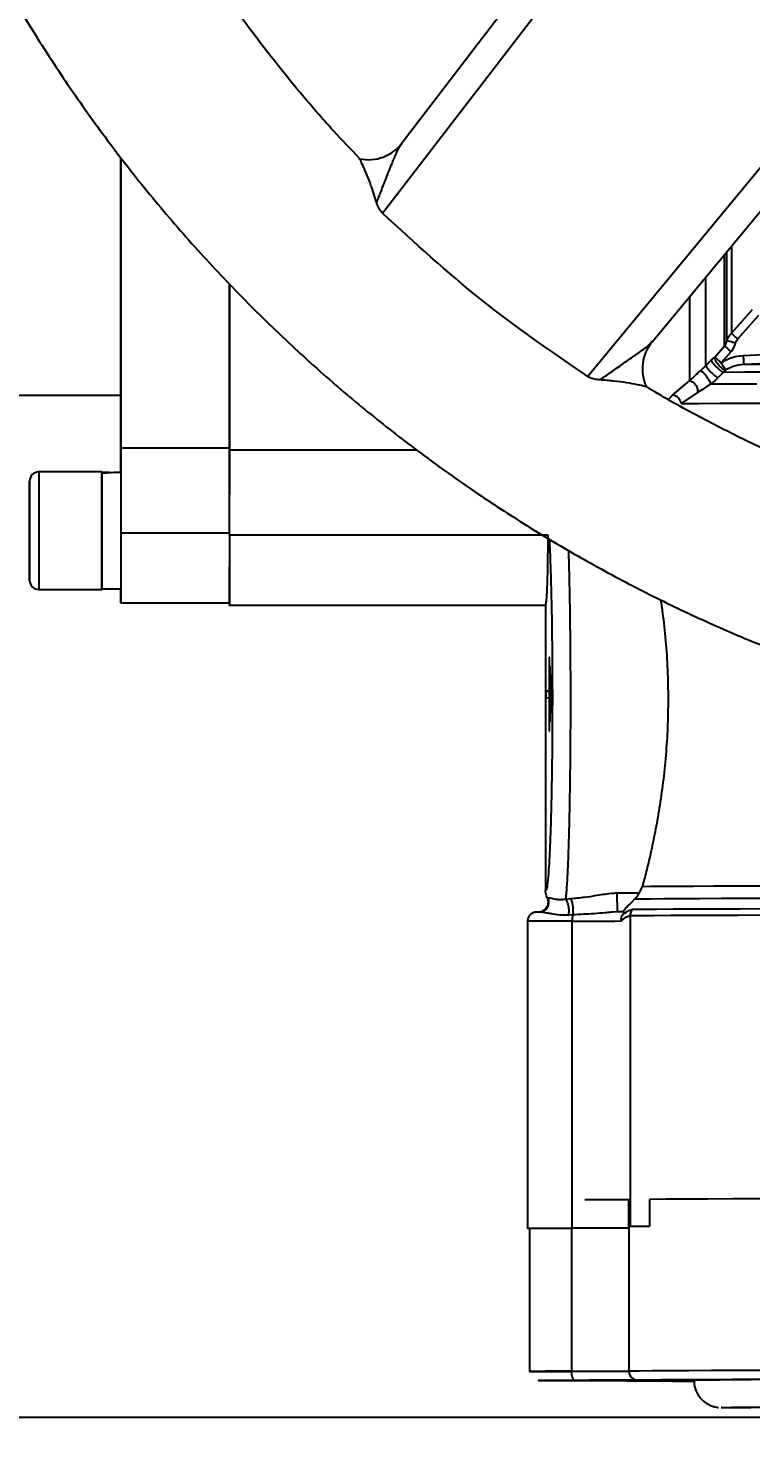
# Model space of a CAD drawing. Header units: millimetres. Extents: x 2278 to 4715, y 679 to 2402.
# Drawn here: x 3196.9 to 3276.8, y 905.6 to 1062.6 of the extents above; entities that cross this region are included whole.
import ezdxf

# ---------------------------------------------------------------- set-up
doc = ezdxf.new("R2010")
doc.units = ezdxf.units.MM
doc.layers.add('AM_5', color=3, linetype='Continuous', lineweight=25)
doc.styles.add('SLDTEXTSTYLE1', font='txt.shx', dxfattribs={"width": 0.7, "bigfont": 'gbcbig.shx'})
doc.dimstyles.new('SLDDIMSTYLE12$0', dxfattribs={"dimtxt": 12, "dimasz": 10, "dimexe": 0, "dimexo": 0.0625, "dimgap": 0.875, "dimtad": 1, "dimdec": 1, "dimlfac": 1.8, "dimrnd": 1e-09, "dimzin": 12, "dimdsep": 46, "dimtxsty": 'SLDTEXTSTYLE1', "dimcen": 0.09, "dimdle": 8.16, "dimclrd": 3, "dimclre": 3, "dimadec": 0, "dimazin": 3, "dimtfac": 1, "dimtdec": 1, "dimtofl": 0, "dimtmove": 0, "dimatfit": 3, "dimfxl": 0, "dimfrac": 2, "dimtolj": 1, "dimlwd": 5, "dimlwe": 5, "dimarcsym": 0})

# ---------------------------------------------------------------- blocks, each defined once
blk = doc.blocks.new('*D74')
at = {"layer": 'AM_5', "color": 3, "lineweight": 5, "transparency": 16777216}
blk.add_line((3341.8, 1150.4), (3153.8, 1150.4), dxfattribs=at)
at = {"layer": 'AM_5', "color": 3, "linetype": 'Continuous', "lineweight": 5, "transparency": 16777216}
for p, q in [((3153.8, 1140.4), (3153.8, 918.79)), ((3296.05, 908.79), (3153.8, 908.79))]:
    blk.add_line(p, q, dxfattribs=at)
at = {"layer": 'AM_5', "color": 3, "transparency": 16777216}
for points in [[(3152.14, 1140.4), (3155.47, 1140.4), (3153.8, 1150.4)], [(3152.14, 918.79), (3155.47, 918.79), (3153.8, 908.79)]]:
    blk.add_solid(points, dxfattribs=at)
at = {"layer": 'Defpoints', "color": 0, "transparency": 16777216}
for p in [(3341.86, 1150.4), (3153.8, 908.79), (3296.11, 908.79)]:
    blk.add_point(p, dxfattribs=at)
at = {"layer": 'AM_5', "color": 0, "transparency": 16777216, "insert": (3146.93, 976.07), "char_height": 12, "attachment_point": 5, "rotation": 90, "style": 'SLDTEXTSTYLE1'}
blk.add_mtext('\\A1;245', dxfattribs=at)
blk = doc.blocks.new('*D75')
at = {"layer": 'AM_5', "color": 3, "lineweight": 5, "transparency": 16777216}
blk.add_line((3295.03, 908.86), (3153.98, 908.86), dxfattribs=at)
at = {"layer": 'AM_5', "color": 3, "linetype": 'Continuous', "lineweight": 5, "transparency": 16777216}
for p, q in [((3153.98, 898.86), (3153.98, 873.71)), ((3277.77, 863.71), (3153.98, 863.71))]:
    blk.add_line(p, q, dxfattribs=at)
at = {"layer": 'AM_5', "color": 3, "transparency": 16777216}
for points in [[(3152.31, 898.86), (3155.65, 898.86), (3153.98, 908.86)], [(3152.31, 873.71), (3155.65, 873.71), (3153.98, 863.71)]]:
    blk.add_solid(points, dxfattribs=at)
at = {"layer": 'Defpoints', "color": 0, "transparency": 16777216}
for p in [(3295.09, 908.86), (3153.98, 863.71), (3277.83, 863.71)]:
    blk.add_point(p, dxfattribs=at)
at = {"layer": 'AM_5', "color": 0, "transparency": 16777216, "insert": (3147.11, 886.29), "char_height": 12, "attachment_point": 5, "rotation": 90, "style": 'SLDTEXTSTYLE1'}
blk.add_mtext('\\A1;45', dxfattribs=at)

msp = doc.modelspace()

# ---------------------------------------------------------------- linework, layer by layer
at = {"color": 7, "linetype": 'Continuous', "lineweight": 25}
for p, q in [((3253.907, 1070.428), (3238.236, 1049.958)), ((3236.059, 1042.147), (3256.813, 1069.195)), ((3280.49, 1050.364), (3258.778, 1024.079)), ((3265.912, 1027.948), (3282.352, 1047.806)), ((3274.662, 1028.862), (3276.994, 1031.494)), ((3275.369, 1028.232), (3277.701, 1030.871)), ((3272.811, 1026.231), (3273.913, 1027.461)), ((3271.831, 1025.279), (3272.423, 1025.871)), ((3272.423, 1025.871), (3272.811, 1026.231)), ((3273.519, 1025.597), (3274.62, 1026.829)), ((3273.534, 1025.573), (3273.519, 1025.597)), ((3275.974, 1026.402), (3282.588, 1026.709)), ((3282.634, 1025.712), (3276.021, 1025.405)), ((3273.767, 1024.53), (3273.176, 1023.939)), ((3274.063, 1024.801), (3273.767, 1024.53)), ((3268.156, 1022.021), (3270.064, 1023.616)), ((3270.902, 1022.305), (3269.092, 1021.091)), ((3066.099, 1022.007), (3207.099, 1022.007)), ((3267.696, 1021.545), (3268.156, 1022.021)), ((3207.099, 1016.162), (3219.099, 1016.162)), ((3219.099, 1015.966), (3239.781, 1015.965)), ((3204.999, 1013.507), (3197.999, 1013.507)), ((3196.999, 1007.007), (3196.999, 1010.007)), ((3196.999, 1010.007), (3196.999, 1010.007)), ((3196.999, 1010.007), (3196.999, 1007.007)), ((3196.999, 1007.007), (3196.999, 1004.007)), ((3196.999, 1004.007), (3196.999, 1007.007)), ((3196.999, 1007.007), (3196.999, 1007.007)), ((3219.099, 1006.727), (3207.099, 1006.727)), ((3254.379, 1006.511), (3219.099, 1006.511)), ((3196.999, 1004.007), (3196.999, 1004.007)), ((3197.999, 1000.507), (3204.999, 1000.507)), ((3204.999, 1000.567), (3207.099, 1000.567)), ((3207.099, 999.007), (3219.099, 999.007)), ((3219.099, 998.775), (3254.1, 998.775)), ((3254.099, 998.775), (3254.099, 967.161)), ((3254.521, 992.995), (3254.493, 992.993)), ((3254.493, 992.993), (3254.493, 989.259)), ((3254.493, 992.993), (3254.521, 992.993)), ((3254.521, 984.829), (3254.521, 992.995)), ((3254.613, 992.023), (3254.585, 992.021)), ((3254.585, 992.021), (3254.585, 985.81)), ((3254.585, 992.021), (3254.613, 992.021)), ((3254.613, 985.812), (3254.613, 992.023)), ((3254.693, 991.071), (3254.667, 991.069)), ((3254.667, 991.069), (3254.667, 986.772)), ((3254.667, 991.069), (3254.693, 991.069)), ((3254.693, 986.774), (3254.693, 991.071)), ((3254.493, 989.259), (3254.122, 989.237)), ((3254.122, 989.237), (3254.122, 988.501)), ((3254.122, 989.237), (3254.521, 989.237)), ((3254.493, 989.259), (3254.521, 989.259)), ((3254.122, 988.501), (3254.493, 988.524)), ((3254.493, 988.524), (3254.493, 984.827)), ((3254.493, 988.524), (3254.521, 988.524)), ((3254.667, 986.772), (3254.693, 986.774)), ((3254.493, 984.827), (3254.521, 984.829)), ((3254.585, 985.81), (3254.613, 985.812)), ((3264.481, 966.911), (3264.808, 967.626)), ((3254.279, 966.331), (3254.359, 966.354)), ((3256.326, 966.23), (3256.854, 966.279)), ((3262.02, 966.911), (3264.481, 966.911)), ((3263.952, 966.207), (3263.631, 965.892)), ((3253.625, 964.809), (3253.513, 964.784)), ((3257.127, 964.476), (3256.66, 964.451)), ((3262.02, 964.795), (3261.49, 964.768)), ((3262.02, 964.868), (3262.02, 964.795)), ((3262.771, 964.797), (3262.02, 964.795)), ((3263.446, 964.392), (3263.446, 929.965)), ((3252.099, 963.775), (3252.099, 929.775)), ((3257.034, 929.79), (3257.034, 963.79)), ((3263.256, 932.963), (3263.256, 929.963)), ((3263.256, 932.963), (3263.379, 932.963)), ((3265.612, 932.983), (3265.612, 929.983)), ((3252.322, 929.775), (3252.322, 913.933)), ((3256.99, 913.947), (3256.99, 929.79)), ((3263.312, 929.963), (3263.312, 913.963)), ((3273.522, 909.933), (3273.576, 909.935))]:
    msp.add_line(p, q, dxfattribs=at)
at = {"color": 7, "linetype": 'Continuous', "lineweight": 25, "flags": 128}
for points in [[(3207.099, 1048.291), (3207.099, 1047.274), (3207.099, 1043.075), (3207.099, 1039.102), (3207.099, 1035.374), (3207.099, 1031.908), (3207.099, 1028.72), (3207.099, 1025.826), (3207.099, 1023.237), (3207.099, 1020.967), (3207.099, 1019.025), (3207.099, 1017.421), (3207.099, 1016.162)], [(3207.099, 1022.007), (3207.099, 1022.185), (3207.099, 1022.719), (3207.099, 1023.607), (3207.099, 1024.842), (3207.099, 1026.42), (3207.099, 1028.333), (3207.099, 1030.569), (3207.099, 1033.119), (3207.099, 1035.969), (3207.099, 1039.104), (3207.099, 1042.509), (3207.099, 1046.167), (3207.099, 1048.212)], [(3274.662, 1038.405), (3274.662, 1037.48), (3274.662, 1034.296), (3274.662, 1031.418), (3274.662, 1028.862)], [(3273.913, 1027.461), (3273.913, 1029.936), (3273.913, 1032.719), (3273.913, 1035.797), (3273.913, 1037.522)], [(3274.162, 1028.024), (3274.162, 1030.482), (3274.162, 1033.239), (3274.162, 1036.283), (3274.162, 1037.81)], [(3271.831, 1025.279), (3271.831, 1027.766), (3271.831, 1030.569), (3271.831, 1033.674), (3271.831, 1034.993)], [(3270.064, 1023.616), (3270.064, 1025.921), (3270.064, 1028.536), (3270.064, 1031.447), (3270.064, 1032.853)], [(3275.974, 1026.402), (3275.983, 1026.21), (3275.992, 1026.025), (3276, 1025.855), (3276.007, 1025.704), (3276.012, 1025.58), (3276.017, 1025.487), (3276.02, 1025.428), (3276.021, 1025.405)], [(3278.506, 1025.415), (3276.021, 1025.405)], [(3278.855, 1024.55), (3276.158, 1024.54), (3273.767, 1024.53)], [(3277.472, 1023.243), (3274.757, 1023.234), (3272.354, 1023.224)], [(3207.099, 1016.162), (3207.099, 1017.421), (3207.099, 1019.025), (3207.099, 1020.967), (3207.099, 1022.007)], [(3269.092, 1021.091), (3271.096, 1021.101), (3273.419, 1021.111), (3276.05, 1021.121), (3278.978, 1021.13)], [(3207.099, 1016.162), (3207.099, 1015.688), (3207.099, 1014.957), (3207.099, 1013.99), (3207.099, 1012.814), (3207.099, 1011.46), (3207.099, 1009.966), (3207.099, 1008.374), (3207.099, 1006.727)], [(3207.099, 1013.332), (3207.099, 1013.99), (3207.099, 1014.957), (3207.099, 1015.688), (3207.099, 1016.162)], [(3197.999, 1013.507), (3197.999, 1013.496), (3197.999, 1013.234), (3197.999, 1012.636), (3197.999, 1011.735), (3197.999, 1010.579), (3197.999, 1009.23), (3197.999, 1007.762), (3197.999, 1006.252), (3197.999, 1004.784), (3197.999, 1003.435), (3197.999, 1002.279), (3197.999, 1001.378), (3197.999, 1000.78), (3197.999, 1000.518), (3197.999, 1000.507)], [(3204.999, 1013.507), (3204.999, 1013.496), (3204.999, 1013.234), (3204.999, 1012.636), (3204.999, 1011.735), (3204.999, 1010.579), (3204.999, 1009.23), (3204.999, 1007.762), (3204.999, 1006.252), (3204.999, 1004.784), (3204.999, 1003.435), (3204.999, 1002.279), (3204.999, 1001.378), (3204.999, 1000.78), (3204.999, 1000.518), (3204.999, 1000.507)], [(3204.999, 1000.567), (3204.999, 1000.63), (3204.999, 1001.012), (3204.999, 1001.723), (3204.999, 1002.722), (3204.999, 1003.956), (3204.999, 1005.356), (3204.999, 1006.847), (3204.999, 1008.346), (3204.999, 1009.773), (3204.999, 1011.048), (3204.999, 1012.102), (3204.999, 1012.877), (3204.999, 1013.332)], [(3207.099, 1006.727), (3207.099, 1004.993), (3207.099, 1003.356), (3207.099, 1001.895), (3207.099, 1000.678), (3207.099, 999.765), (3207.099, 999.199), (3207.099, 999.007), (3207.099, 999.199), (3207.099, 999.765), (3207.099, 1000.567)], [(3264.808, 967.626), (3265.7, 967.637), (3266.944, 967.648), (3268.534, 967.659), (3270.465, 967.669), (3272.726, 967.679), (3275.307, 967.689), (3278.197, 967.699), (3281.382, 967.708), (3284.847, 967.716), (3288.576, 967.724), (3292.553, 967.732), (3296.758, 967.739), (3301.172, 967.745), (3305.776, 967.751), (3310.547, 967.756), (3315.464, 967.76), (3320.504, 967.763), (3325.643, 967.766)], [(3262.02, 965.892), (3262.02, 966.054), (3262.02, 966.213), (3262.02, 966.364), (3262.02, 966.505), (3262.02, 966.633), (3262.02, 966.745), (3262.02, 966.839), (3262.02, 966.911)], [(3279.391, 966.29), (3276.333, 966.281), (3273.576, 966.271), (3271.132, 966.261), (3269.013, 966.251), (3267.228, 966.24), (3265.785, 966.229), (3264.692, 966.218), (3263.952, 966.207)], [(3263.446, 964.392), (3264.598, 964.403), (3266.096, 964.414), (3267.934, 964.425), (3270.104, 964.435), (3272.594, 964.445), (3275.396, 964.455), (3278.495, 964.464), (3281.878, 964.473), (3285.531, 964.481), (3289.436, 964.489), (3293.576, 964.496), (3297.933, 964.503), (3302.488, 964.509), (3307.219, 964.514), (3312.107, 964.519), (3317.128, 964.523), (3322.26, 964.526), (3327.482, 964.529)], [(3263.734, 965.099), (3264.882, 965.11), (3266.375, 965.121), (3268.206, 965.131), (3270.367, 965.142), (3272.849, 965.152), (3275.64, 965.162), (3278.728, 965.171), (3282.099, 965.18), (3285.738, 965.188), (3289.629, 965.196), (3293.754, 965.203), (3298.095, 965.21), (3302.633, 965.216), (3307.347, 965.221), (3312.216, 965.226), (3317.219, 965.229), (3322.333, 965.233), (3327.535, 965.235)], [(3327.709, 933.101), (3322.384, 933.098), (3317.149, 933.095), (3312.03, 933.091), (3307.05, 933.086), (3302.233, 933.081), (3297.6, 933.075), (3293.173, 933.068), (3288.973, 933.061), (3285.019, 933.053), (3281.33, 933.044), (3277.922, 933.035), (3274.812, 933.025), (3272.014, 933.015), (3269.54, 933.005), (3267.403, 932.994), (3265.612, 932.983)], [(3257.342, 912.945), (3257.273, 912.965), (3257.207, 913.022), (3257.146, 913.115), (3257.093, 913.239), (3257.049, 913.391), (3257.017, 913.564), (3256.997, 913.752), (3256.99, 913.947)], [(3327.709, 914.101), (3322.45, 914.098), (3317.279, 914.095), (3312.221, 914.091), (3307.297, 914.087), (3302.53, 914.081), (3297.942, 914.075), (3293.553, 914.069), (3289.384, 914.061), (3285.453, 914.054), (3281.778, 914.045), (3278.376, 914.036), (3275.261, 914.027), (3272.449, 914.017), (3269.951, 914.007), (3267.78, 913.996), (3265.944, 913.985), (3264.453, 913.974), (3263.312, 913.963)], [(3264.722, 912.933), (3264.545, 912.93), (3264.025, 912.927), (3263.199, 912.925), (3262.122, 912.923), (3260.868, 912.922), (3259.522, 912.921), (3258.176, 912.922), (3256.922, 912.923), (3255.845, 912.925), (3255.018, 912.927), (3254.499, 912.93), (3254.322, 912.933), (3254.499, 912.935), (3255.018, 912.938), (3255.845, 912.94), (3256.922, 912.942), (3258.176, 912.943), (3259.522, 912.944), (3260.868, 912.943), (3262.122, 912.942), (3263.199, 912.94), (3264.025, 912.938), (3264.545, 912.935), (3264.722, 912.933)], [(3257.342, 912.92), (3257.273, 912.939), (3257.267, 912.943)], [(3264.296, 912.902), (3264.104, 912.922), (3264.035, 912.938)], [(3276.841, 912.995), (3274.93, 912.985), (3273.354, 912.975), (3272.119, 912.965), (3271.233, 912.954), (3270.7, 912.943), (3270.522, 912.933), (3270.522, 912.933)]]:
    msp.add_lwpolyline(points, dxfattribs=at)
at = {"color": 7, "linetype": 'Continuous', "lineweight": 25}
for centre, radius, start, end in [((3234.495, 1052.75), 4.669, 257.62568, 323.26961), ((3269.474, 1024.931), 4.668, 139.73951, 205.37948), ((3268.002, 1020.93), 1.102, 8.36733, 81.9514), ((3197.999, 1012.507), 1, 90, 180), ((3197.999, 1001.507), 1, 180, 270), ((3253.368, 965.878), 1.1, 270.09999, 25.63662), ((3259.348, 963.824), 2.314, 163.65187, 180.85663), ((3255.952, 510.007), 453.784, 89.86336, 90.48649), ((3256.214, 2862.151), 1898.362, 270.024744, 270.187646), ((3258.543, 1719.833), 786.885, 269.993192, 270.343129), ((3262.918, 963.7), 33.739, 270.57375, 270.66978), ((3268.804, 432.349), 497.644, 90.36744, 90.63226), ((3255.984, 483.518), 430.43, 89.86614, 90.48756), ((3256.208, 1416.663), 502.745, 269.55713, 270.08916), ((3257.482, 1956.285), 1042.338, 269.972937, 270.320473), ((3264.305, 913.955), 0.992, 179.54189, 269.50442)]:
    msp.add_arc(centre, radius, start, end, dxfattribs=at)
for centre, start_param, end_param in [((3204.999, 1007.007), 1.4765232, 1.5707963), ((3207.099, 1007.007), 1.5707963, 1.760193)]:
    msp.add_ellipse(centre, major_axis=(11.154, 0), ratio=0.5773521, start_param=start_param, end_param=end_param, dxfattribs=at)
for points, knots in [([(3341.666, 981.809), (3344.227, 981.834), (3347.807, 981.869), (3353.076, 982.148), (3357.541, 982.483), (3362.857, 983.049), (3368.426, 983.822), (3374.239, 984.832), (3380.211, 986.088), (3386.287, 987.599), (3392.424, 989.369), (3398.59, 991.404), (3404.753, 993.703), (3410.89, 996.268), (3416.978, 999.099), (3422.998, 1002.192), (3428.931, 1005.547), (3434.76, 1009.159), (3440.469, 1013.025), (3446.045, 1017.139), (3451.472, 1021.496), (3456.738, 1026.09), (3461.829, 1030.915), (3466.734, 1035.963), (3471.441, 1041.226), (3475.939, 1046.695), (3480.217, 1052.364), (3484.266, 1058.221), (3488.075, 1064.258), (3491.637, 1070.463), (3494.942, 1076.828), (3497.983, 1083.341), (3500.752, 1089.99), (3503.243, 1096.764), (3505.448, 1103.652), (3507.363, 1110.641), (3508.981, 1117.718), (3510.299, 1124.872), (3511.312, 1132.089), (3512.016, 1139.356), (3512.409, 1146.66), (3512.488, 1153.988), (3512.251, 1161.326), (3511.697, 1168.661), (3510.825, 1175.979), (3509.634, 1183.266), (3508.126, 1190.508), (3506.301, 1197.693), (3504.161, 1204.806), (3501.707, 1211.833), (3498.942, 1218.762), (3495.869, 1225.578), (3492.492, 1232.269), (3488.815, 1238.821), (3484.841, 1245.221), (3480.576, 1251.456), (3476.025, 1257.514), (3471.193, 1263.382), (3466.086, 1269.049), (3460.709, 1274.501), (3455.263, 1279.549), (3449.789, 1284.201), (3444.331, 1288.471), (3438.706, 1292.513), (3432.925, 1296.321), (3426.997, 1299.89), (3420.935, 1303.212), (3414.749, 1306.282), (3408.452, 1309.095), (3402.059, 1311.647), (3395.583, 1313.933), (3389.046, 1315.95), (3382.471, 1317.692), (3375.898, 1319.157), (3369.404, 1320.339), (3363.115, 1321.236), (3357.591, 1321.819), (3352.708, 1322.187), (3347.884, 1322.426), (3341.91, 1322.543), (3336.393, 1322.433), (3331.124, 1322.161), (3326.659, 1321.824), (3321.343, 1321.259), (3315.774, 1320.485), (3309.961, 1319.476), (3303.989, 1318.219), (3297.913, 1316.709), (3291.775, 1314.938), (3285.61, 1312.904), (3279.447, 1310.604), (3273.31, 1308.039), (3267.222, 1305.209), (3261.202, 1302.115), (3255.269, 1298.76), (3249.44, 1295.148), (3243.731, 1291.283), (3238.155, 1287.169), (3232.728, 1282.811), (3227.462, 1278.217), (3222.371, 1273.393), (3217.466, 1268.345), (3212.759, 1263.082), (3208.261, 1257.612), (3203.983, 1251.944), (3199.934, 1246.087), (3196.125, 1240.05), (3192.563, 1233.844), (3189.258, 1227.479), (3186.215, 1220.967), (3183.453, 1214.316), (3181.116, 1208.034), (3179.838, 1203.929), (3179.275, 1202.12)], [0, 0, 0, 0, 0.01020738, 0.01427401, 0.02103699, 0.02805607, 0.03558666, 0.0434511, 0.05157826, 0.05991132, 0.06840986, 0.07704394, 0.08579098, 0.09463359, 0.10355821, 0.11255405, 0.12161242, 0.13072624, 0.1398897, 0.14909794, 0.15834689, 0.16763314, 0.17695375, 0.18630622, 0.19568842, 0.20509849, 0.21453484, 0.22399606, 0.23348097, 0.24298851, 0.25251779, 0.26206801, 0.27163852, 0.28122873, 0.29083816, 0.30046642, 0.31011319, 0.31977821, 0.32946132, 0.33916239, 0.34888138, 0.35861831, 0.36837328, 0.37814642, 0.38793798, 0.39774825, 0.40757761, 0.41742653, 0.42729557, 0.4371854, 0.4470968, 0.45703069, 0.46698816, 0.47697044, 0.48697902, 0.49701559, 0.50708218, 0.51718117, 0.52731537, 0.53748817, 0.54770366, 0.5569145, 0.56612256, 0.57532659, 0.5845258, 0.59371913, 0.60290519, 0.61208206, 0.62124705, 0.63039624, 0.63952364, 0.64861966, 0.65766788, 0.66663751, 0.67546331, 0.68397889, 0.69196332, 0.69760555, 0.70350123, 0.71121989, 0.72142727, 0.72549391, 0.73225688, 0.73927596, 0.74680655, 0.754671, 0.76279816, 0.77113122, 0.77962976, 0.78826384, 0.79701087, 0.80585349, 0.81477811, 0.82377394, 0.83283231, 0.84194614, 0.85110959, 0.86031783, 0.86956679, 0.87885303, 0.88817364, 0.89752611, 0.90690831, 0.91631839, 0.92575473, 0.93521596, 0.94470086, 0.95420841, 0.96373768, 0.97328791, 0.98285841, 0.99244862, 1, 1, 1, 1]), ([(3233.515, 1048.217), (3232.555, 1049.217), (3230.065, 1051.81), (3226.284, 1056.223), (3222.152, 1061.426), (3218.252, 1066.831), (3214.582, 1072.418), (3211.156, 1078.179), (3207.981, 1084.102), (3205.068, 1090.178), (3202.423, 1096.392), (3200.055, 1102.735), (3197.97, 1109.192), (3196.175, 1115.751), (3194.676, 1122.399), (3193.477, 1129.123), (3192.582, 1135.909), (3191.997, 1142.743), (3191.724, 1149.611), (3191.765, 1156.498), (3192.122, 1163.391), (3192.797, 1170.275), (3193.79, 1177.135), (3195.102, 1183.957), (3196.731, 1190.726), (3198.677, 1197.428), (3200.936, 1204.047), (3203.508, 1210.571), (3206.389, 1216.984), (3209.576, 1223.271), (3213.064, 1229.42), (3216.848, 1235.416), (3220.925, 1241.245), (3225.288, 1246.894), (3229.932, 1252.349), (3234.851, 1257.599), (3239.86, 1262.455), (3244.915, 1266.927), (3249.973, 1271.025), (3255.2, 1274.901), (3260.594, 1278.532), (3265.07, 1281.33), (3267.794, 1282.826), (3268.621, 1283.28)], [0, 0, 0, 0, 0.0151775, 0.0393292, 0.0635604, 0.0878663, 0.1122429, 0.1366868, 0.161195, 0.1857649, 0.2103945, 0.2350819, 0.2598255, 0.2846241, 0.3094766, 0.3343824, 0.3593409, 0.3843518, 0.409415, 0.4345306, 0.4596989, 0.4849206, 0.5101965, 0.5355275, 0.5609152, 0.5863611, 0.6118672, 0.6374358, 0.6630699, 0.6887726, 0.714548, 0.7404006, 0.7663359, 0.7923603, 0.8184816, 0.8447092, 0.8710544, 0.8948026, 0.918543, 0.942272, 0.9659875, 0.9896862, 1, 1, 1, 1]), ([(3171.796, 1153.301), (3171.78, 1152.309), (3171.725, 1148.87), (3171.961, 1142.981), (3172.5, 1135.647), (3173.376, 1128.329), (3174.565, 1121.042), (3176.074, 1113.799), (3177.899, 1106.615), (3180.039, 1099.502), (3182.493, 1092.474), (3185.258, 1085.546), (3188.33, 1078.729), (3191.708, 1072.039), (3195.385, 1065.487), (3199.359, 1059.087), (3203.624, 1052.851), (3208.175, 1046.793), (3213.007, 1040.925), (3218.114, 1035.259), (3223.491, 1029.806), (3228.937, 1024.759), (3234.411, 1020.106), (3239.869, 1015.837), (3245.494, 1011.795), (3251.275, 1007.986), (3257.203, 1004.418), (3263.265, 1001.096), (3269.451, 998.026), (3275.748, 995.212), (3282.141, 992.66), (3288.617, 990.374), (3295.154, 988.358), (3301.729, 986.615), (3308.302, 985.151), (3314.796, 983.969), (3321.085, 983.072), (3326.609, 982.488), (3331.492, 982.122), (3336.316, 981.875), (3339.73, 981.833), (3341.666, 981.809)], [0, 0, 0, 0, 0.01109766, 0.03845632, 0.06586598, 0.09332727, 0.12084104, 0.14840835, 0.17603052, 0.20370911, 0.23144601, 0.25924341, 0.28710389, 0.31503048, 0.34302669, 0.37109662, 0.39924508, 0.42747773, 0.45580122, 0.48422349, 0.51275401, 0.54140426, 0.56723687, 0.59306169, 0.61887522, 0.6446752, 0.67045871, 0.69622182, 0.72195917, 0.74766321, 0.77332291, 0.7989215, 0.8244321, 0.84980864, 0.87496476, 0.89971751, 0.9236002, 0.94599323, 0.96181736, 0.97835234, 1, 1, 1, 1]), ([(3235.405, 1043.315), (3235.567, 1043.733), (3235.917, 1044.642), (3236.492, 1046.112), (3236.973, 1047.35), (3237.35, 1048.259), (3237.578, 1048.777), (3237.806, 1049.253), (3238.026, 1049.672), (3238.172, 1049.871), (3238.236, 1049.958)], [0, 0, 0, 0, 0.1611026, 0.3502106, 0.5867982, 0.6800351, 0.7629564, 0.8357924, 0.9281737, 1, 1, 1, 1]), ([(3235.405, 1043.315), (3235.197, 1043.969), (3234.723, 1045.454), (3234.077, 1047.036), (3233.641, 1047.93), (3233.504, 1048.172), (3233.492, 1048.193), (3233.494, 1048.19), (3233.494, 1048.19)], [0, 0, 0, 0, 0.2971018, 0.6738454, 0.8402733, 0.9608545, 0.994792, 1, 1, 1, 1]), ([(3236.059, 1042.147), (3235.95, 1042.271), (3235.686, 1042.572), (3235.511, 1042.989), (3235.427, 1043.248), (3235.405, 1043.315)], [0, 0, 0, 0, 0.3408092, 0.8280986, 1, 1, 1, 1]), ([(3258.778, 1024.079), (3254.776, 1026.82), (3246.773, 1032.302), (3239.63, 1038.865), (3236.059, 1042.147)], [0, 0, 0, 0, 0.50000046, 1, 1, 1, 1]), ([(3219.099, 1015.897), (3219.099, 1016.471), (3219.099, 1017.621), (3219.099, 1020.223), (3219.099, 1023.432), (3219.099, 1027.317), (3219.099, 1030.959), (3219.099, 1033.498), (3219.099, 1034.342)], [0, 0, 0, 0, 0.1818994, 0.3637987, 0.5456981, 0.7275974, 0.9094968, 1, 1, 1, 1]), ([(3219.099, 1019.556), (3219.099, 1019.553), (3219.099, 1019.347), (3219.099, 1020.073), (3219.099, 1021.819), (3219.099, 1024.932), (3219.099, 1029.012), (3219.099, 1032.591), (3219.099, 1034.341)], [0, 0, 0, 0, 0.0032792, 0.2043382, 0.4053973, 0.6064563, 0.8075153, 1, 1, 1, 1]), ([(3219.099, 1034.341), (3219.099, 1033.571), (3219.099, 1031.099), (3219.099, 1027.507), (3219.099, 1023.592), (3219.099, 1020.355), (3219.099, 1017.722), (3219.099, 1016.552), (3219.099, 1015.966)], [0, 0, 0, 0, 0.0830225, 0.266418, 0.4498135, 0.633209, 0.8166045, 1, 1, 1, 1]), ([(3274.162, 1028.024), (3274.225, 1028.192), (3274.341, 1028.5), (3274.561, 1028.748), (3274.662, 1028.862)], [0, 0, 0, 0, 0.5425488, 1, 1, 1, 1]), ([(3275.369, 1028.232), (3275.295, 1028.298), (3275.143, 1028.433), (3274.933, 1028.62), (3274.758, 1028.776), (3274.693, 1028.833), (3274.662, 1028.862)], [0, 0, 0, 0, 0.238008, 0.4918756, 0.7501051, 1, 1, 1, 1]), ([(3260.093, 1023.703), (3260.491, 1023.97), (3261.361, 1024.556), (3262.636, 1025.484), (3264.003, 1026.43), (3265.228, 1027.27), (3265.712, 1027.75), (3265.912, 1027.948)], [0, 0, 0, 0, 0.1731069, 0.3790677, 0.5833991, 0.8278545, 1, 1, 1, 1]), ([(3273.913, 1027.461), (3273.964, 1027.541), (3274.078, 1027.716), (3274.133, 1027.915), (3274.162, 1028.024)], [0, 0, 0, 0, 0.4552726, 1, 1, 1, 1]), ([(3273.913, 1027.461), (3273.942, 1027.434), (3274.003, 1027.379), (3274.173, 1027.228), (3274.385, 1027.038), (3274.542, 1026.898), (3274.62, 1026.829)], [0, 0, 0, 0, 0.2380919, 0.4920716, 0.750311, 1, 1, 1, 1]), ([(3275.119, 1027.764), (3275.007, 1027.794), (3274.776, 1027.857), (3274.47, 1027.94), (3274.242, 1028.002), (3274.188, 1028.017), (3274.162, 1028.024)], [0, 0, 0, 0, 0.2417518, 0.499999, 0.7582468, 1, 1, 1, 1]), ([(3274.62, 1026.829), (3274.725, 1026.963), (3274.946, 1027.245), (3275.06, 1027.585), (3275.119, 1027.764)], [0, 0, 0, 0, 0.4756659, 1, 1, 1, 1]), ([(3275.119, 1027.764), (3275.147, 1027.85), (3275.203, 1028.021), (3275.314, 1028.163), (3275.369, 1028.232)], [0, 0, 0, 0, 0.5061903, 1, 1, 1, 1]), ([(3271.243, 1024.723), (3271.347, 1024.815), (3271.543, 1024.988), (3271.739, 1025.186), (3271.831, 1025.279)], [0, 0, 0, 0, 0.5295864, 1, 1, 1, 1]), ([(3271.831, 1025.279), (3271.852, 1025.236), (3271.892, 1025.15), (3272.039, 1024.952), (3272.224, 1024.738), (3272.427, 1024.526), (3272.639, 1024.324), (3272.852, 1024.141), (3273.049, 1023.996), (3273.134, 1023.958), (3273.176, 1023.939)], [0, 0, 0, 0, 0.13092068, 0.26204689, 0.38670586, 0.50000002, 0.61329416, 0.73795311, 0.86907932, 1, 1, 1, 1]), ([(3272.423, 1025.871), (3272.443, 1025.827), (3272.484, 1025.741), (3272.631, 1025.542), (3272.815, 1025.329), (3273.017, 1025.117), (3273.229, 1024.915), (3273.443, 1024.733), (3273.64, 1024.588), (3273.725, 1024.55), (3273.767, 1024.53)], [0, 0, 0, 0, 0.131037, 0.2621403, 0.3866575, 0.4997396, 0.6131643, 0.7379157, 0.8690833, 1, 1, 1, 1]), ([(3272.811, 1026.231), (3272.813, 1026.174), (3272.817, 1026.06), (3272.911, 1025.828), (3273.057, 1025.576), (3273.189, 1025.414), (3273.256, 1025.333)], [0, 0, 0, 0, 0.25, 0.5, 0.75, 1, 1, 1, 1]), ([(3272.811, 1026.231), (3272.842, 1026.204), (3272.904, 1026.148), (3273.076, 1025.993), (3273.287, 1025.804), (3273.443, 1025.665), (3273.519, 1025.597)], [0, 0, 0, 0, 0.24378911, 0.49999481, 0.7562033, 1, 1, 1, 1]), ([(3273.256, 1025.332), (3273.327, 1025.256), (3273.47, 1025.104), (3273.695, 1024.932), (3273.904, 1024.818), (3274.01, 1024.807), (3274.063, 1024.801)], [0, 0, 0, 0, 0.25, 0.5, 0.75, 1, 1, 1, 1]), ([(3273.519, 1025.597), (3273.886, 1025.809), (3274.647, 1026.25), (3275.521, 1026.35), (3275.974, 1026.402)], [0, 0, 0, 0, 0.4826701, 1, 1, 1, 1]), ([(3274.063, 1024.801), (3274.043, 1024.829), (3274.002, 1024.889), (3273.878, 1025.07), (3273.717, 1025.305), (3273.595, 1025.485), (3273.534, 1025.573)], [0, 0, 0, 0, 0.2352392, 0.4885379, 0.7480169, 1, 1, 1, 1]), ([(3276.021, 1025.405), (3275.673, 1025.369), (3274.981, 1025.297), (3274.368, 1024.966), (3274.063, 1024.801)], [0, 0, 0, 0, 0.5026251, 1, 1, 1, 1]), ([(3260.093, 1023.703), (3259.896, 1023.722), (3259.544, 1023.756), (3259.081, 1023.9), (3258.852, 1024.036), (3258.778, 1024.079)], [0, 0, 0, 0, 0.4614557, 0.826888, 1, 1, 1, 1]), ([(3270.064, 1023.616), (3270.228, 1023.775), (3270.482, 1024.02), (3270.883, 1024.402), (3271.134, 1024.626), (3271.243, 1024.723)], [0, 0, 0, 0, 0.50740932, 0.78580851, 1, 1, 1, 1]), ([(3271.243, 1024.723), (3271.293, 1024.696), (3271.393, 1024.644), (3271.586, 1024.475), (3271.778, 1024.269), (3271.956, 1024.046), (3272.113, 1023.816), (3272.244, 1023.586), (3272.338, 1023.37), (3272.349, 1023.273), (3272.354, 1023.224)], [0, 0, 0, 0, 0.1310483, 0.2625369, 0.3881864, 0.5032326, 0.6148558, 0.7377661, 0.8681392, 1, 1, 1, 1]), ([(3273.176, 1023.939), (3273.048, 1023.815), (3272.784, 1023.561), (3272.5, 1023.338), (3272.354, 1023.224)], [0, 0, 0, 0, 0.4845227, 1, 1, 1, 1]), ([(3265.256, 1022.93), (3265.257, 1022.93), (3265.266, 1022.927), (3265.064, 1022.992), (3264.286, 1023.18), (3263.073, 1023.394), (3261.653, 1023.578), (3260.611, 1023.661), (3260.093, 1023.703)], [0, 0, 0, 0, 0.0052274, 0.1258242, 0.3272801, 0.5489619, 0.7757262, 1, 1, 1, 1]), ([(3341.717, 1001.809), (3339.317, 1001.847), (3335.958, 1001.899), (3331.016, 1002.203), (3326.826, 1002.56), (3321.839, 1003.151), (3316.618, 1003.951), (3311.172, 1004.988), (3305.584, 1006.272), (3299.905, 1007.81), (3294.177, 1009.608), (3288.433, 1011.668), (3282.703, 1013.994), (3277.008, 1016.576), (3271.387, 1019.445), (3267.465, 1021.577), (3265.462, 1022.819), (3265.262, 1022.943)], [0, 0, 0, 0, 0.089708, 0.1255093, 0.1850415, 0.2468399, 0.3131505, 0.3824082, 0.4539863, 0.5273844, 0.6022463, 0.6783085, 0.7553722, 0.8332846, 0.9119262, 0.9912022, 1, 1, 1, 1]), ([(3270.064, 1023.616), (3270.131, 1023.595), (3270.267, 1023.551), (3270.459, 1023.425), (3270.626, 1023.265), (3270.756, 1023.083), (3270.849, 1022.894), (3270.906, 1022.7), (3270.931, 1022.499), (3270.912, 1022.371), (3270.902, 1022.305)], [0, 0, 0, 0, 0.1325008, 0.2662233, 0.397443, 0.5228319, 0.639905, 0.7518665, 0.872167, 1, 1, 1, 1]), ([(3272.354, 1023.224), (3272.121, 1023.067), (3271.551, 1022.682), (3271.143, 1022.445), (3270.902, 1022.305)], [0, 0, 0, 0, 0.4080088, 1, 1, 1, 1]), ([(3219.099, 1015.897), (3219.099, 1015.562), (3219.099, 1014.892), (3219.099, 1013.054), (3219.099, 1011.541), (3219.099, 1011.007)], [0, 0, 0, 0, 0.3927328, 0.7854656, 1, 1, 1, 1]), ([(3196.999, 1007.007), (3196.999, 1007.699), (3196.999, 1008.763), (3196.999, 1010.044), (3196.999, 1010.924), (3196.999, 1011.638), (3196.999, 1012.303), (3196.999, 1012.64), (3196.999, 1012.303), (3196.999, 1011.638), (3196.999, 1010.924), (3196.999, 1010.044), (3196.999, 1008.763), (3196.999, 1007.699), (3196.999, 1007.007)], [0, 0, 0, 0, 0.1197284, 0.1841803, 0.25, 0.3158197, 0.3802716, 0.5, 0.6197284, 0.6841803, 0.75, 0.8158197, 0.8802716, 1, 1, 1, 1]), ([(3196.999, 1007.007), (3196.999, 1006.315), (3196.999, 1005.251), (3196.999, 1003.97), (3196.999, 1003.09), (3196.999, 1002.376), (3196.999, 1001.711), (3196.999, 1001.374), (3196.999, 1001.711), (3196.999, 1002.376), (3196.999, 1003.09), (3196.999, 1003.97), (3196.999, 1005.251), (3196.999, 1006.315), (3196.999, 1007.007)], [0, 0, 0, 0, 0.1197284, 0.1841803, 0.25, 0.3158197, 0.3802716, 0.5, 0.6197284, 0.6841803, 0.75, 0.8158197, 0.8802716, 1, 1, 1, 1]), ([(3219.099, 1006.511), (3219.099, 1005.494), (3219.099, 1003.459), (3219.099, 1000.865), (3219.099, 999.268), (3219.099, 998.583), (3219.099, 998.777), (3219.099, 998.778)], [0, 0, 0, 0, 0.2496567, 0.4993133, 0.74897, 0.9986267, 1, 1, 1, 1]), ([(3254.099, 998.775), (3254.122, 998.818), (3254.16, 998.893), (3254.229, 999.573), (3254.301, 1000.953), (3254.364, 1003.475), (3254.374, 1005.519), (3254.379, 1006.511)], [0, 0, 0, 0, 0.1587187, 0.2699568, 0.5007191, 0.7575201, 1, 1, 1, 1]), ([(3254.506, 1006.096), (3254.538, 1005.451), (3254.605, 1004.109), (3254.69, 1001.466), (3254.76, 998.411), (3254.811, 995.041), (3254.841, 991.475), (3254.849, 987.812), (3254.834, 984.164), (3254.798, 980.641), (3254.742, 977.344), (3254.666, 974.378), (3254.574, 971.824), (3254.468, 969.762), (3254.351, 968.261), (3254.227, 967.316), (3254.142, 967.213), (3254.099, 967.161)], [0, 0, 0, 0, 0.0620488, 0.1290419, 0.1960393, 0.2630353, 0.3300303, 0.3970253, 0.4640214, 0.5310177, 0.5980134, 0.6650096, 0.732007, 0.7990047, 0.8660027, 0.9330014, 1, 1, 1, 1]), ([(3256.623, 1004.822), (3256.626, 1004.744), (3256.645, 1004.185), (3256.677, 1003.026), (3256.727, 1000.973), (3256.775, 998.341), (3256.814, 995.095), (3256.839, 991.746), (3256.842, 989.48), (3256.844, 988.356)], [0, 0, 0, 0, 0.0188145, 0.1362189, 0.2484372, 0.4404844, 0.6297583, 0.8162623, 1, 1, 1, 1]), ([(3219.099, 999.128), (3219.099, 999.185), (3219.099, 999.391), (3219.099, 1000.745), (3219.099, 1002.311), (3219.099, 1003.007)], [0, 0, 0, 0, 0.1768439, 0.6339579, 1, 1, 1, 1]), ([(3266.826, 999.381), (3266.9, 998.898), (3267.121, 997.461), (3267.392, 994.844), (3267.617, 991.631), (3267.644, 989.445), (3267.658, 988.356)], [0, 0, 0, 0, 0.1455268, 0.4334455, 0.7177855, 1, 1, 1, 1]), ([(3256.844, 988.356), (3256.842, 987.165), (3256.839, 984.761), (3256.814, 981.612), (3256.781, 978.933), (3256.745, 976.71), (3256.697, 974.399), (3256.632, 972.024), (3256.547, 969.693), (3256.445, 967.62), (3256.366, 966.704), (3256.326, 966.23)], [0, 0, 0, 0, 0.1217334, 0.2456529, 0.3295313, 0.4143849, 0.5002146, 0.6112196, 0.7315209, 0.8611156, 1, 1, 1, 1]), ([(3267.658, 988.356), (3267.645, 987.311), (3267.619, 985.213), (3267.415, 982.112), (3267.102, 979.103), (3266.69, 976.246), (3266.215, 973.598), (3265.715, 971.243), (3265.225, 969.193), (3264.947, 968.147), (3264.808, 967.626)], [0, 0, 0, 0, 0.1214856, 0.2437954, 0.3676184, 0.4931071, 0.6198103, 0.7472252, 0.8740914, 1, 1, 1, 1]), ([(3254.279, 966.331), (3254.314, 966.238), (3254.373, 966.077), (3254.386, 965.808), (3254.341, 965.541), (3254.221, 965.284), (3254.039, 965.066), (3253.815, 964.892), (3253.627, 964.843), (3253.536, 964.819)], [0, 0, 0, 0, 0.1529156, 0.2657043, 0.4140042, 0.5702861, 0.7000495, 0.8539974, 1, 1, 1, 1]), ([(3254.279, 966.331), (3254.214, 966.506), (3254.114, 966.775), (3254.103, 967.061), (3254.099, 967.161)], [0, 0, 0, 0, 0.649785, 1, 1, 1, 1]), ([(3254.359, 966.354), (3254.423, 966.372), (3254.517, 966.399), (3255.192, 966.214), (3255.778, 966.167), (3256.147, 966.209), (3256.326, 966.23)], [0, 0, 0, 0, 0.5280891, 0.7757084, 0.8910227, 1, 1, 1, 1]), ([(3256.66, 964.451), (3256.67, 964.515), (3256.691, 964.65), (3256.699, 964.903), (3256.684, 965.188), (3256.642, 965.484), (3256.577, 965.757), (3256.496, 965.98), (3256.411, 966.142), (3256.353, 966.202), (3256.326, 966.23)], [0, 0, 0, 0, 0.111182, 0.2335049, 0.3645523, 0.5004088, 0.6362, 0.7670654, 0.889124, 1, 1, 1, 1]), ([(3256.854, 966.279), (3257.379, 966.33), (3258.296, 966.42), (3259.487, 966.596), (3260.459, 966.747), (3261.27, 966.876), (3261.802, 966.901), (3262.02, 966.911)], [0, 0, 0, 0, 0.2998788, 0.5240414, 0.7085127, 0.8805177, 1, 1, 1, 1]), ([(3257.127, 964.476), (3257.136, 964.539), (3257.155, 964.672), (3257.162, 964.923), (3257.151, 965.211), (3257.117, 965.511), (3257.063, 965.791), (3256.996, 966.02), (3256.925, 966.188), (3256.877, 966.25), (3256.854, 966.279)], [0, 0, 0, 0, 0.1107503, 0.2328673, 0.3639412, 0.5, 0.6360588, 0.7671327, 0.8892497, 1, 1, 1, 1]), ([(3262.02, 965.892), (3262.02, 965.748), (3262.02, 965.458), (3262.02, 965.105), (3262.02, 964.899), (3262.02, 964.871), (3262.02, 964.868)], [0, 0, 0, 0, 0.3205893, 0.6411787, 0.961768, 1, 1, 1, 1]), ([(3263.631, 965.892), (3263.488, 965.748), (3263.216, 965.475), (3262.923, 965.161), (3262.757, 964.972), (3262.677, 964.871), (3262.634, 964.806), (3262.643, 964.798), (3262.647, 964.795)], [0, 0, 0, 0, 0.2963706, 0.5614084, 0.6796926, 0.7917416, 0.8963265, 1, 1, 1, 1]), ([(3263.952, 966.207), (3264.017, 966.274), (3264.148, 966.411), (3264.294, 966.613), (3264.406, 966.792), (3264.455, 966.871), (3264.481, 966.911)], [0, 0, 0, 0, 0.2574412, 0.5169374, 0.7503202, 1, 1, 1, 1]), ([(3253.351, 964.778), (3253.315, 964.778), (3253.194, 964.777), (3253.135, 964.777), (3253.081, 964.775), (3253.044, 964.774), (3252.983, 964.769), (3252.879, 964.754), (3252.687, 964.698), (3252.442, 964.552), (3252.227, 964.298), (3252.105, 964.02), (3252.113, 963.839), (3252.115, 963.775)], [0, 0, 0, 0, 0.09765574, 0.32952341, 0.45229602, 0.50973202, 0.53157644, 0.55586324, 0.62297078, 0.71971371, 0.82681332, 0.93903654, 1, 1, 1, 1]), ([(3256.66, 964.451), (3256.322, 964.445), (3255.611, 964.434), (3254.856, 964.557), (3254.379, 964.65), (3254.131, 964.698), (3253.722, 964.771), (3253.535, 964.775), (3253.37, 964.779)], [0, 0, 0, 0, 0.1842083, 0.3884705, 0.5171044, 0.6010534, 0.6481318, 1, 1, 1, 1]), ([(3261.49, 964.768), (3261.442, 964.766), (3261.151, 964.752), (3260.506, 964.687), (3259.149, 964.578), (3257.924, 964.516), (3257.127, 964.476)], [0, 0, 0, 0, 0.0324677, 0.2006712, 0.4805246, 1, 1, 1, 1]), ([(3262.669, 964.546), (3262.63, 964.499), (3262.551, 964.399), (3262.469, 964.207), (3262.426, 964.003), (3262.43, 963.862), (3262.431, 963.8)], [0, 0, 0, 0, 0.2391493, 0.4971627, 0.7785241, 1, 1, 1, 1]), ([(3262.431, 963.8), (3262.657, 963.972), (3263.097, 964.307), (3263.331, 964.364), (3263.446, 964.392)], [0, 0, 0, 0, 0.51151, 1, 1, 1, 1]), ([(3262.669, 964.546), (3262.9, 964.704), (3263.362, 965.02), (3263.61, 965.073), (3263.734, 965.099)], [0, 0, 0, 0, 0.5006525, 1, 1, 1, 1]), ([(3262.771, 964.797), (3262.794, 964.791), (3262.827, 964.783), (3262.789, 964.697), (3262.737, 964.624), (3262.69, 964.571), (3262.669, 964.546)], [0, 0, 0, 0, 0.5469017, 0.7855349, 0.9022486, 1, 1, 1, 1]), ([(3252.322, 929.772), (3252.222, 929.773), (3251.968, 929.775), (3252.351, 929.78), (3253.357, 929.784), (3254.952, 929.788), (3256.34, 929.789), (3257.034, 929.79)], [0, 0, 0, 0, 0.13821275, 0.35365956, 0.56910637, 0.78455319, 1, 1, 1, 1]), ([(3263.286, 929.805), (3263.105, 929.804), (3262.697, 929.8), (3261.316, 929.796), (3259.409, 929.792), (3257.826, 929.791), (3257.034, 929.79)], [0, 0, 0, 0, 0.21032987, 0.47355325, 0.73677662, 1, 1, 1, 1]), ([(3257.342, 912.945), (3256.788, 912.944), (3255.654, 912.943), (3254.345, 912.94), (3253.507, 912.937), (3253.231, 912.933), (3253.507, 912.929), (3254.345, 912.925), (3255.654, 912.922), (3256.788, 912.921), (3257.342, 912.92)], [0, 0, 0, 0, 0.122089, 0.25, 0.377911, 0.5, 0.622089, 0.75, 0.877911, 1, 1, 1, 1]), ([(3264.296, 912.963), (3264.063, 912.961), (3263.588, 912.957), (3262.003, 912.952), (3259.911, 912.948), (3258.188, 912.946), (3257.342, 912.945)], [0, 0, 0, 0, 0.24579633, 0.5, 0.75420367, 1, 1, 1, 1]), ([(3257.342, 912.92), (3258.188, 912.919), (3259.911, 912.918), (3262.003, 912.913), (3263.588, 912.908), (3264.063, 912.904), (3264.296, 912.902)], [0, 0, 0, 0, 0.24579633, 0.5, 0.75420367, 1, 1, 1, 1]), ([(3327.888, 913.099), (3325.392, 913.098), (3320.355, 913.095), (3312.978, 913.09), (3305.736, 913.083), (3298.757, 913.074), (3292.154, 913.064), (3286.06, 913.052), (3280.568, 913.039), (3275.756, 913.025), (3271.693, 913.01), (3268.424, 912.995), (3265.885, 912.979), (3264.823, 912.968), (3264.296, 912.963)], [0, 0, 0, 0, 0.0799588, 0.1613715, 0.2441424, 0.3288926, 0.4142166, 0.5, 0.5857784, 0.6711024, 0.7558576, 0.8386237, 0.9200388, 1, 1, 1, 1]), ([(3264.296, 912.902), (3264.828, 912.897), (3265.902, 912.886), (3268.037, 912.873), (3269.84, 912.864), (3270.535, 912.861)], [0, 0, 0, 0, 0.3763945, 0.7596333, 1, 1, 1, 1]), ([(3270.543, 912.93), (3270.536, 912.878), (3270.487, 912.504), (3270.703, 911.802), (3271.19, 910.954), (3271.847, 910.404), (3272.434, 910.122), (3272.845, 910.003), (3273.129, 909.955), (3273.2, 909.949), (3273.242, 909.945)], [0, 0, 0, 0, 0.0306613, 0.2215242, 0.4125627, 0.6042625, 0.714262, 0.802035, 0.8827548, 1, 1, 1, 1]), ([(3276.827, 909.888), (3276.608, 909.889), (3275.653, 909.895), (3274.623, 909.906), (3273.68, 909.919), (3273.574, 909.928), (3273.522, 909.933)], [0, 0, 0, 0, 0.0935487, 0.4075636, 0.7037755, 1, 1, 1, 1]), ([(3273.576, 909.935), (3273.624, 909.939), (3273.73, 909.947), (3274.6, 909.96), (3276.081, 909.973), (3278.256, 909.987), (3281.087, 910), (3284.601, 910.013), (3288.755, 910.025), (3293.498, 910.036), (3298.76, 910.046), (3304.452, 910.055), (3310.474, 910.063), (3316.697, 910.069), (3323.063, 910.074), (3329.415, 910.077), (3335.754, 910.079), (3342.022, 910.079), (3348.289, 910.079), (3354.628, 910.077), (3360.98, 910.074), (3367.346, 910.069), (3373.569, 910.063), (3379.592, 910.055), (3385.284, 910.046), (3390.545, 910.036), (3395.288, 910.025), (3399.442, 910.013), (3402.956, 910), (3405.787, 909.987), (3407.962, 909.973), (3409.443, 909.96), (3410.315, 909.947), (3410.421, 909.939), (3410.469, 909.935)], [0, 0, 0, 0, 0.0238278, 0.0532733, 0.0844848, 0.1156987, 0.1479575, 0.1807255, 0.2138422, 0.247136, 0.2804297, 0.3135464, 0.3463145, 0.3785732, 0.4097847, 0.4409986, 0.4704422, 0.4998883, 0.529332, 0.5587781, 0.5899896, 0.6212035, 0.6534622, 0.6862303, 0.719347, 0.7526407, 0.7859345, 0.8190512, 0.8518192, 0.884078, 0.9152894, 0.9465034, 0.9759476, 1, 1, 1, 1])]:
    msp.add_open_spline(points, degree=3, knots=knots, dxfattribs=at)
for points in [[(3219.099, 1006.511), (3219.099, 1007.616), (3219.099, 1009.826), (3219.099, 1012.714), (3219.099, 1014.965), (3219.099, 1015.633), (3219.099, 1015.966)], [(3263.734, 965.099), (3263.691, 965.05), (3263.605, 964.952), (3263.516, 964.777), (3263.457, 964.588), (3263.45, 964.457), (3263.446, 964.392)]]:
    msp.add_open_spline(points, degree=3, dxfattribs=at)

# ---------------------------------------------------------------- dimensions: what is measured, and where the dimension line sits
at = {"layer": 'AM_5'}
dim = msp.add_linear_dim(base=(3153.802, 908.793), p1=(3341.858, 1150.405), p2=(3296.112, 908.793), angle=90, text='245', dimstyle='SLDDIMSTYLE12$0', override={"dimlfac": 1}, dxfattribs=at)
dim.commit()
dim.dimension.update_dxf_attribs({"geometry": '*D74', "text_midpoint": (3153.802, 976.075), "dimtype": 160})
dim = msp.add_linear_dim(base=(3153.981, 863.709), p1=(3295.09, 908.865), p2=(3277.832, 863.709), angle=90, text='45', dimstyle='SLDDIMSTYLE12$0', override={"dimlfac": 1, "dimpost": ''}, dxfattribs=at)
dim.commit()
dim.dimension.update_dxf_attribs({"geometry": '*D75', "text_midpoint": (3147.106, 886.287)})

doc.saveas('drawing.dxf')
